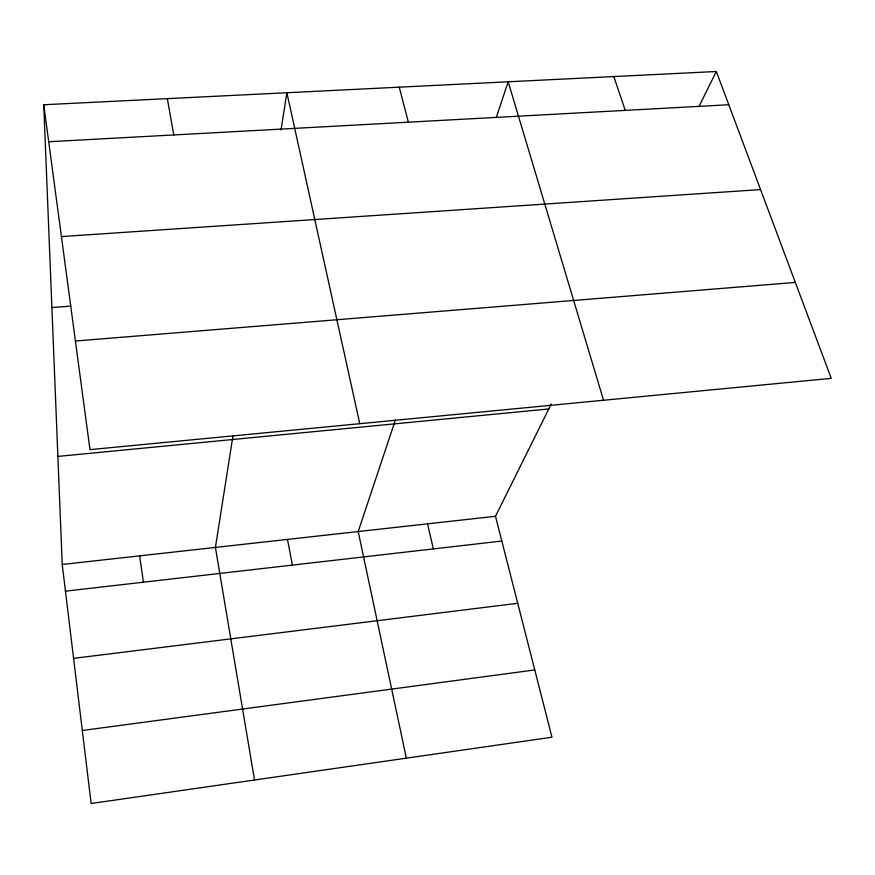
<?xml version="1.0" encoding="UTF-8"?>
<svg xmlns="http://www.w3.org/2000/svg" width="875" height="875" viewBox="0 0 875 875"><rect width="100%" height="100%" fill="white"/><g stroke="black" fill="none" stroke-linecap="round" stroke-linejoin="round"><path stroke-width="1.31" d="M233.002 435.509L215.414 547.433L254.516 779.997M281.028 129.938L286.869 92.728L359.778 423.697M395.38 420.022L358.192 531.562L406.35 758.166M496.234 117.611L508.178 81.791L603.542 400.258M43.75 104.748L89.972 449.641L831.25 378.35L716.341 71.498L43.75 104.748L62.223 564.473L91.142 803.502L551.972 737.22L495.491 516.283L551.195 404.097M698.906 106.63L716.341 71.498M82.305 730.494L534.778 669.944M73.588 658.361L517.738 603.291M65.45 591.161L501.823 541.045M62.223 564.473L495.491 516.283M57.881 456.411L548.789 408.953M75.414 341.02L795.331 282.428M51.898 307.562L70.919 306.108M61.414 236.578L760.561 189.58M48.705 141.75L728.798 104.748M613.834 76.573L625.242 110.381M399.241 87.172L408.363 122.183M427.503 523.852L433.377 548.909M287.503 539.416L292.392 565.097M167.322 98.645L173.775 134.947M139.617 555.866L143.423 582.203"/></g></svg>
